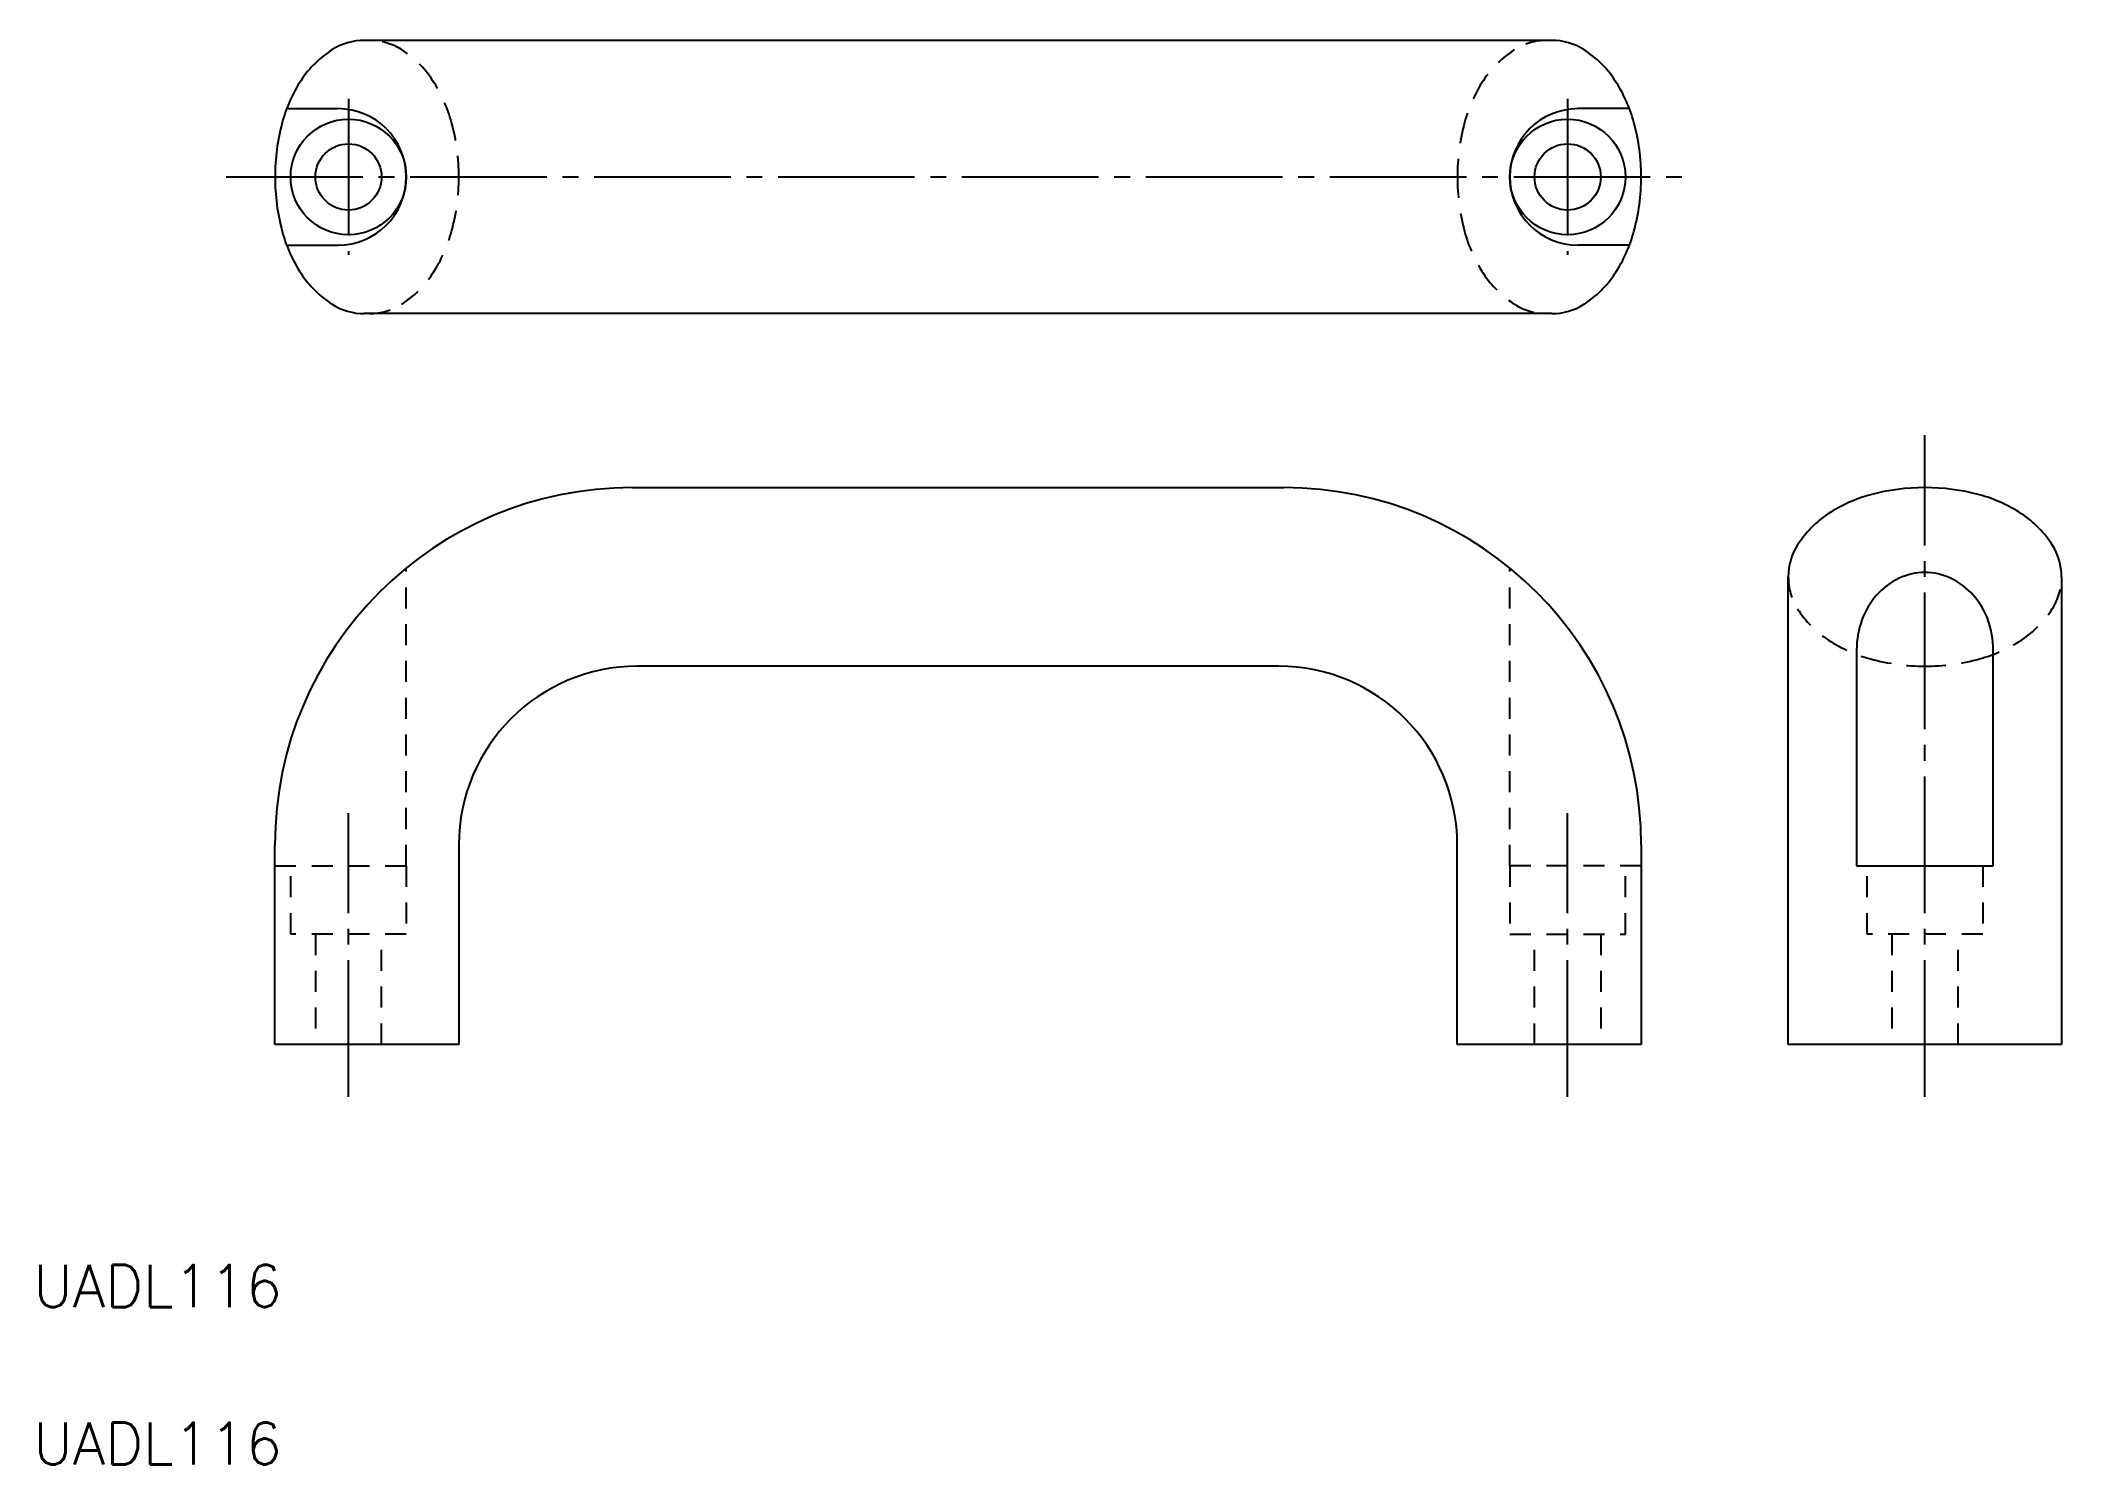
# Model space of a CAD drawing. Extents: x 49 to 241, y 230 to 365.
import ezdxf

# ---------------------------------------------------------------- set-up
doc = ezdxf.new("R2010")
doc.units = 0
doc.linetypes.add('CENTER', pattern=[17.5, 13, -1.5, 1.5, -1.5])
doc.linetypes.add('DASHED', pattern=[3.5, 2, -1.5])
doc.layers.get('0').update_dxf_attribs({"linetype": 'CONTINUOUS'})
doc.layers.add('CENTER', color=1, linetype='CENTER')
doc.styles.get("Standard").update_dxf_attribs({"font": 'txt.shx', "bigfont": '@extfont2.shx'})

msp = doc.modelspace()

# ---------------------------------------------------------------- linework, layer by layer
at = {"color": 7, "linetype": 'CONTINUOUS'}
for p, q in [((192.43, 365.43), (79.34, 365.43)), ((71.96, 358.93), (76.84, 358.93)), ((199.72, 358.93), (194.84, 358.93)), ((71.96, 345.93), (76.84, 345.93)), ((199.72, 345.93), (194.84, 345.93)), ((192.34, 339.43), (79.34, 339.43)), ((104.84, 322.86), (166.84, 322.86)), ((214.84, 269.86), (214.84, 314.36)), ((240.84, 314.36), (240.84, 269.86)), ((166.34, 305.86), (105.34, 305.86)), ((221.34, 307.4), (221.34, 286.86)), ((234.34, 286.86), (234.34, 307.4)), ((70.84, 269.86), (70.84, 288.86)), ((88.34, 288.86), (88.34, 269.86)), ((183.34, 269.86), (183.34, 288.86)), ((200.84, 288.86), (200.84, 269.86)), ((221.34, 286.86), (234.34, 286.86)), ((88.34, 269.86), (70.84, 269.86)), ((200.84, 269.86), (183.34, 269.86)), ((240.84, 269.86), (214.84, 269.86))]:
    msp.add_line(p, q, dxfattribs=at)
at = {"color": 3, "linetype": 'DASHED'}
for p, q in [((83.34, 286.86), (83.34, 315.2)), ((188.34, 286.86), (188.34, 315.2)), ((70.84, 286.86), (83.34, 286.86)), ((72.34, 280.36), (72.34, 286.86)), ((83.34, 286.86), (83.34, 280.36)), ((200.84, 286.86), (188.34, 286.86)), ((188.34, 286.86), (188.34, 280.36)), ((199.34, 280.36), (199.34, 286.86)), ((222.34, 280.36), (222.34, 286.86)), ((233.34, 286.86), (233.34, 280.36)), ((83.34, 280.36), (72.34, 280.36)), ((74.69, 280.36), (74.69, 269.86)), ((80.99, 269.86), (80.99, 280.36)), ((188.34, 280.36), (199.34, 280.36)), ((190.69, 269.86), (190.69, 280.36)), ((196.99, 280.36), (196.99, 269.86)), ((233.34, 280.36), (222.34, 280.36)), ((224.69, 280.36), (224.69, 269.86)), ((230.99, 269.86), (230.99, 280.36))]:
    msp.add_line(p, q, dxfattribs=at)
msp.add_lwpolyline([(240.84, 314.36, -0.142118), (239.96, 311.32, -0.107165), (237.03, 308.35, -0.078809), (233.02, 306.55, -0.066218), (227.84, 305.86, -0.066218), (222.66, 306.55, -0.078809), (218.65, 308.35, -0.107165), (215.72, 311.32, -0.142118), (214.84, 314.36, 557135183.944155)], format="xyb", dxfattribs=at)
at = {"color": 7, "linetype": 'CONTINUOUS'}
for centre, radius in [((77.84, 352.43), 5.5), ((193.84, 352.43), 5.5), ((77.84, 352.43), 3.15), ((193.84, 352.43), 3.15)]:
    msp.add_circle(centre, radius, dxfattribs=at)
for centre, radius, start, end in [((79.34, 359.74), 5.69, 90, 122.3544), ((192.34, 359.74), 5.69, 57.6456, 90), ((190.12, 356.24), 9.83, 33.1785, 57.6456), ((81.56, 348.61), 9.83, 213.179, 237.646), ((190.12, 348.61), 9.83, 302.354, 326.821), ((79.34, 345.11), 5.69, 237.646, 270), ((192.34, 345.11), 5.69, 270, 302.354)]:
    msp.add_arc(centre, radius, start, end)
at = {"color": 3, "linetype": 'DASHED'}
for centre, radius, start, end in [((79.85, 359.75), 5.68, 57.6333, 90.0359), ((191.84, 359.74), 5.69, 90, 122.354), ((77.62, 356.24), 9.83, 33.1785, 57.6456), ((194.06, 356.24), 9.83, 122.354, 146.821), ((74.1, 353.94), 14.04, 15.154, 33.1785), ((197.58, 353.94), 14.04, 146.821, 164.846), ((68.53, 352.43), 19.81, 0, 15.154), ((203.16, 352.43), 19.81, 164.846, 180), ((68.53, 352.43), 19.81, 344.846, 0), ((203.16, 352.43), 19.81, 180, 195.154), ((74.1, 350.92), 14.04, 326.821, 344.846), ((197.58, 350.92), 14.04, 195.154, 213.179), ((77.62, 348.61), 9.83, 302.354, 326.821), ((194.06, 348.61), 9.83, 213.179, 237.646), ((79.84, 345.12), 5.69, 270.0164, 302.3484), ((191.84, 345.11), 5.69, 237.646, 270)]:
    msp.add_arc(centre, radius, start, end, dxfattribs=at)
at = {"color": 7, "linetype": 'CONTINUOUS'}
for centre, radius, start, end in [((81.56, 356.24), 9.83, 122.3544, 146.8215), ((85.08, 353.94), 14.04, 146.8215, 164.846), ((186.6, 353.94), 14.04, 15.154, 33.1785), ((76.84, 352.43), 6.5, 270, 90), ((194.84, 352.43), 6.5, 90, 270), ((90.66, 352.43), 19.81, 164.846, 180), ((181.03, 352.43), 19.81, 0, 15.154), ((90.66, 352.43), 19.81, 180, 195.154), ((181.03, 352.43), 19.81, 344.846, 0), ((85.08, 350.92), 14.04, 195.154, 213.179), ((186.6, 350.92), 14.04, 326.821, 344.846), ((104.84, 288.86), 34, 90, 180), ((166.84, 288.86), 34, 0, 90), ((226.33, 308.62), 14.04, 105.154, 123.1785), ((227.84, 303.05), 19.81, 74.846, 105.154), ((229.35, 308.62), 14.04, 56.8215, 74.846), ((224.03, 312.14), 9.83, 123.1785, 147.6456), ((231.65, 312.14), 9.83, 32.3544, 56.8215), ((220.53, 314.36), 5.69, 147.6456, 180), ((235.15, 314.36), 5.69, 0, 32.3544), ((228.21, 308.24), 6.62, 115.1907, 138.6396), ((227.84, 309.04), 5.74, 90, 115.1907), ((227.84, 309.04), 5.74, 64.8093, 90), ((227.47, 308.24), 6.62, 41.3604, 64.8093), ((228.8, 307.73), 7.4, 138.6396, 159.9599), ((226.89, 307.73), 7.4, 20.0401, 41.3604), ((229.71, 307.4), 8.37, 159.9599, 180), ((225.97, 307.4), 8.37, 0, 20.0401), ((105.34, 288.86), 17, 90, 180), ((166.34, 288.86), 17, 0, 90)]:
    msp.add_arc(centre, radius, start, end, dxfattribs=at)
at = {"layer": 'CENTER', "color": 1, "linetype": 'CENTER'}
for p, q in [((77.84, 359.85), (77.84, 345)), ((193.84, 359.85), (193.84, 345)), ((66.21, 352.43), (205.73, 352.43)), ((227.84, 264.86), (227.84, 327.86)), ((77.84, 264.86), (77.84, 291.86)), ((193.84, 264.86), (193.84, 291.86))]:
    msp.add_line(p, q, dxfattribs=at)

# ---------------------------------------------------------------- texts
for p in [(47.84, 244.86), (47.84, 229.86)]:
    msp.add_text('UADL116', height=4).set_placement(p)

doc.saveas('drawing.dxf')
